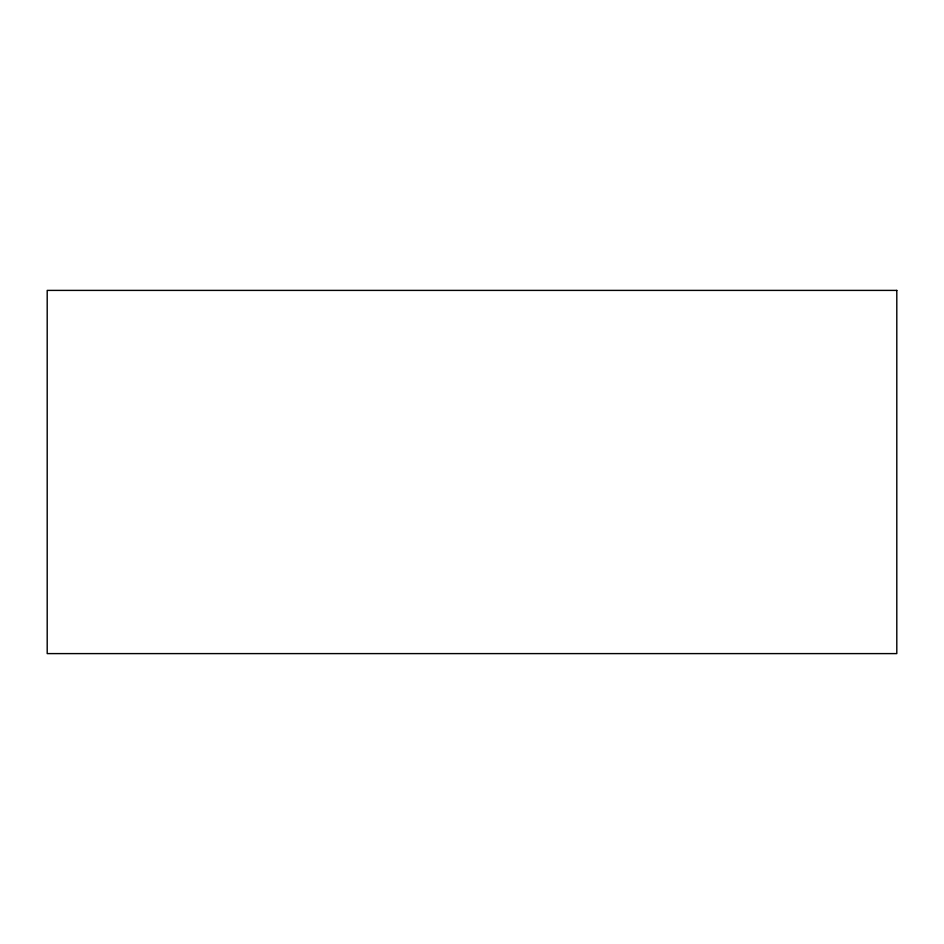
<?xml version="1.0" encoding="UTF-8"?>
<svg xmlns="http://www.w3.org/2000/svg" width="944" height="944" viewBox="0 0 944 944"><rect width="100%" height="100%" fill="white"/><g stroke="black" fill="none" stroke-linecap="round" stroke-linejoin="round"><path stroke-width="1.42" d="M896.8 290.398L47.2 290.398L47.2 653.602L896.8 653.602L896.8 290.398"/></g></svg>
